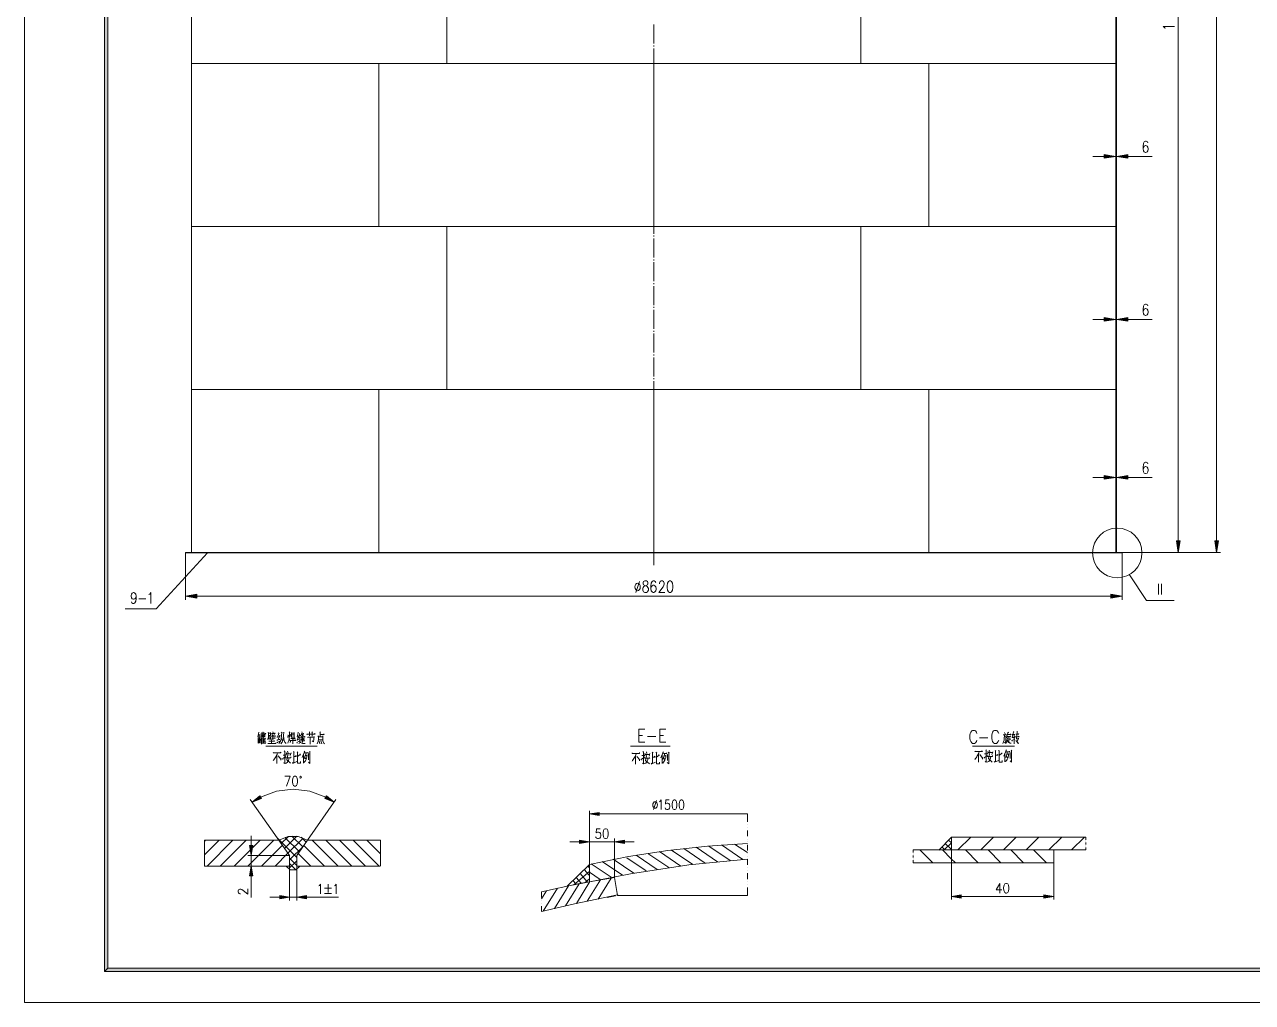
# Model space of a CAD drawing. Header units: millimetres. Extents: x 0 to 829, y 0 to 586.
# Drawn here: x 0 to 371.3, y 0 to 295.7 of the extents above; entities that cross this region are included whole.
import ezdxf

# ---------------------------------------------------------------- set-up
doc = ezdxf.new("R2010")
doc.units = ezdxf.units.MM

msp = doc.modelspace()

# ---------------------------------------------------------------- hatches: boundary and pattern name
h = msp.add_hatch(color=0)
h.dxf.hatch_style = 2
h.paths.add_polyline_path([(24.154694, 576.266028), (25.142472, 575.281778), (25.142472, 10.3505), (24.154694, 9.36625)])
h = msp.add_hatch(color=0)
h.dxf.hatch_style = 2
h.paths.add_polyline_path([(326.531111, 256.458861), (329.984806, 255.883833), (326.531111, 255.308806)])
h = msp.add_hatch(color=0)
h.dxf.hatch_style = 2
h.paths.add_polyline_path([(333.632528, 256.458861), (330.182361, 255.883833), (333.632528, 255.308806)])
h = msp.add_hatch(color=0)
h.dxf.hatch_style = 2
h.paths.add_polyline_path([(326.531111, 207.165222), (329.984806, 206.590194), (326.531111, 206.015167)])
h = msp.add_hatch(color=0)
h.dxf.hatch_style = 2
h.paths.add_polyline_path([(333.632528, 207.165222), (330.182361, 206.590194), (333.632528, 206.015167)])
h = msp.add_hatch(color=0)
h.dxf.hatch_style = 2
h.paths.add_polyline_path([(326.531111, 159.367361), (329.984806, 158.792333), (326.531111, 158.217306)])
h = msp.add_hatch(color=0)
h.dxf.hatch_style = 2
h.paths.add_polyline_path([(333.632528, 159.367361), (330.182361, 158.792333), (333.632528, 158.217306)])
h = msp.add_hatch(color=0)
h.dxf.hatch_style = 2
h.paths.add_polyline_path([(348.315139, 139.576528), (348.890167, 136.122833), (349.465194, 139.576528)])
h = msp.add_hatch(color=0)
h.dxf.hatch_style = 2
h.paths.add_polyline_path([(359.921528, 139.576528), (360.496556, 136.122833), (361.071583, 139.576528)])
h = msp.add_hatch(color=0)
h.dxf.hatch_style = 2
h.paths.add_polyline_path([(52.119389, 123.444), (48.669222, 122.865444), (52.119389, 122.290417)])
h = msp.add_hatch(color=0)
h.dxf.hatch_style = 2
h.paths.add_polyline_path([(328.503139, 123.444), (331.956833, 122.865444), (328.503139, 122.290417)])
h = msp.add_hatch(color=0)
h.dxf.hatch_style = 2
h.paths.add_polyline_path([(71.631528, 61.672611), (68.844583, 60.568417), (71.12, 62.51575)])
h = msp.add_hatch(color=0)
h.dxf.hatch_style = 2
h.paths.add_polyline_path([(91.330639, 62.51575), (93.609583, 60.568417), (90.819111, 61.672611)])
h = msp.add_hatch(color=0)
h.dxf.hatch_style = 2
h.paths.add_polyline_path([(173.760694, 57.488667), (170.800889, 56.994778), (173.760694, 56.500889)])
h = msp.add_hatch(color=0)
h.dxf.hatch_style = 2
h.paths.add_polyline_path([(167.844611, 49.074917), (170.800889, 48.581028), (167.844611, 48.090667)])
h = msp.add_hatch(color=0)
h.dxf.hatch_style = 2
h.paths.add_polyline_path([(181.391278, 49.074917), (178.435, 48.581028), (181.391278, 48.090667)])
h = msp.add_hatch(color=0)
h.dxf.hatch_style = 2
h.paths.add_polyline_path([(68.033194, 47.420389), (68.527083, 44.460583), (69.017444, 47.420389)])
h = msp.add_hatch(color=0)
h.dxf.hatch_style = 2
h.paths.add_polyline_path([(68.033194, 38.294028), (68.527083, 41.250306), (69.017444, 38.294028)])
h = msp.add_hatch(color=0)
h.dxf.hatch_style = 2
h.paths.add_polyline_path([(77.163083, 32.328556), (80.119361, 31.838194), (77.163083, 31.344306)])
h = msp.add_hatch(color=0)
h.dxf.hatch_style = 2
h.paths.add_polyline_path([(85.287556, 32.328556), (82.331278, 31.838194), (85.287556, 31.344306)])
h = msp.add_hatch(color=0)
h.dxf.hatch_style = 2
h.paths.add_polyline_path([(283.227639, 32.568444), (280.271361, 32.078083), (283.227639, 31.584194)])
h = msp.add_hatch(color=0)
h.dxf.hatch_style = 2
h.paths.add_polyline_path([(308.274861, 32.568444), (311.231139, 32.078083), (308.274861, 31.584194)])
h = msp.add_hatch(color=0)
h.dxf.hatch_style = 2
h.paths.add_polyline_path([(24.154694, 9.36625), (25.142472, 10.3505), (818.80075, 10.3505), (819.788528, 9.36625)])

# ---------------------------------------------------------------- linework, layer by layer
at = {"color": 0, "lineweight": 0}
for points in [[(0, 0), (0, 585.632278), (829.154778, 585.632278), (829.154778, 0)], [(24.154694, 576.266028), (25.142472, 575.281778), (25.142472, 10.3505), (24.154694, 9.36625)], [(326.531111, 256.458861), (329.984806, 255.883833), (326.531111, 255.308806)], [(333.632528, 256.458861), (330.182361, 255.883833), (333.632528, 255.308806)], [(326.531111, 207.165222), (329.984806, 206.590194), (326.531111, 206.015167)], [(333.632528, 207.165222), (330.182361, 206.590194), (333.632528, 206.015167)], [(326.531111, 159.367361), (329.984806, 158.792333), (326.531111, 158.217306)], [(333.632528, 159.367361), (330.182361, 158.792333), (333.632528, 158.217306)], [(348.315139, 139.576528), (348.890167, 136.122833), (349.465194, 139.576528)], [(359.921528, 139.576528), (360.496556, 136.122833), (361.071583, 139.576528)], [(187.540194, 127.469194), (187.169778, 127.303389), (187.046306, 126.975306), (187.046306, 126.647222), (187.169778, 126.319139), (187.416722, 126.153333), (187.910611, 125.987528), (188.2775, 125.82525), (188.524444, 125.497167), (188.647917, 125.169083), (188.647917, 124.675194), (188.524444, 124.347111), (188.400972, 124.181306), (188.034083, 124.019028), (187.540194, 124.019028), (187.169778, 124.181306), (187.046306, 124.347111), (186.922833, 124.675194), (186.922833, 125.169083), (187.046306, 125.497167), (187.29325, 125.82525), (187.663667, 125.987528), (188.154028, 126.153333), (188.400972, 126.319139), (188.524444, 126.647222), (188.524444, 126.975306), (188.400972, 127.303389), (188.034083, 127.469194)], [(195.057889, 127.469194), (194.687472, 127.303389), (194.440528, 126.8095), (194.317056, 125.987528), (194.317056, 125.497167), (194.440528, 124.675194), (194.687472, 124.181306), (195.057889, 124.019028), (195.304833, 124.019028), (195.671722, 124.181306), (195.918667, 124.675194), (196.042139, 125.497167), (196.042139, 125.987528), (195.918667, 126.8095), (195.671722, 127.303389), (195.304833, 127.469194)], [(52.119389, 123.444), (48.669222, 122.865444), (52.119389, 122.290417)], [(328.503139, 123.444), (331.956833, 122.865444), (328.503139, 122.290417)], [(81.675111, 68.417722), (81.339972, 68.276611), (81.114194, 67.853278), (81.001306, 67.147722), (81.001306, 66.727917), (81.114194, 66.022361), (81.339972, 65.599028), (81.675111, 65.457917), (81.900889, 65.457917), (82.239556, 65.599028), (82.465333, 66.022361), (82.578222, 66.727917), (82.578222, 67.147722), (82.465333, 67.853278), (82.239556, 68.276611), (81.900889, 68.417722)], [(83.703583, 68.1355), (83.640083, 68.333056), (83.477806, 68.417722), (83.319056, 68.333056), (83.255556, 68.1355), (83.319056, 67.934417), (83.477806, 67.853278), (83.640083, 67.934417)], [(71.631528, 61.672611), (68.844583, 60.568417), (71.12, 62.51575)], [(91.330639, 62.51575), (93.609583, 60.568417), (90.819111, 61.672611)], [(196.433722, 61.263389), (196.116222, 61.122278), (195.904556, 60.698944), (195.798722, 59.993389), (195.798722, 59.573583), (195.904556, 58.868028), (196.116222, 58.444694), (196.433722, 58.303583), (196.645389, 58.303583), (196.962889, 58.444694), (197.174556, 58.868028), (197.280389, 59.573583), (197.280389, 59.993389), (197.174556, 60.698944), (196.962889, 61.122278), (196.645389, 61.263389)], [(198.546861, 61.263389), (198.229361, 61.122278), (198.017694, 60.698944), (197.911861, 59.993389), (197.911861, 59.573583), (198.017694, 58.868028), (198.229361, 58.444694), (198.546861, 58.303583), (198.758528, 58.303583), (199.076028, 58.444694), (199.284167, 58.868028), (199.39, 59.573583), (199.39, 59.993389), (199.284167, 60.698944), (199.076028, 61.122278), (198.758528, 61.263389)], [(173.760694, 57.488667), (170.800889, 56.994778), (173.760694, 56.500889)], [(175.633944, 52.525083), (175.295278, 52.383972), (175.0695, 51.964167), (174.956611, 51.258611), (174.956611, 50.835278), (175.0695, 50.13325), (175.295278, 49.709917), (175.633944, 49.568806), (175.856194, 49.568806), (176.194861, 49.709917), (176.420639, 50.13325), (176.533528, 50.835278), (176.533528, 51.258611), (176.420639, 51.964167), (176.194861, 52.383972), (175.856194, 52.525083)], [(167.844611, 49.074917), (170.800889, 48.581028), (167.844611, 48.090667)], [(181.391278, 49.074917), (178.435, 48.581028), (181.391278, 48.090667)], [(68.033194, 47.420389), (68.527083, 44.460583), (69.017444, 47.420389)], [(68.033194, 38.294028), (68.527083, 41.250306), (69.017444, 38.294028)], [(296.763722, 36.022139), (296.428583, 35.881028), (296.202806, 35.457694), (296.089917, 34.752139), (296.089917, 34.332333), (296.202806, 33.626778), (296.428583, 33.203444), (296.763722, 33.062333), (296.9895, 33.062333), (297.328167, 33.203444), (297.553944, 33.626778), (297.666833, 34.332333), (297.666833, 34.752139), (297.553944, 35.457694), (297.328167, 35.881028), (296.9895, 36.022139)], [(77.163083, 32.328556), (80.119361, 31.838194), (77.163083, 31.344306)], [(85.287556, 32.328556), (82.331278, 31.838194), (85.287556, 31.344306)], [(283.227639, 32.568444), (280.271361, 32.078083), (283.227639, 31.584194)], [(308.274861, 32.568444), (311.231139, 32.078083), (308.274861, 31.584194)], [(24.154694, 9.36625), (25.142472, 10.3505), (818.80075, 10.3505), (819.788528, 9.36625)]]:
    msp.add_lwpolyline(points, close=True, dxfattribs=at)
for points in [[(360.496556, 139.576528), (360.496556, 542.155944)], [(50.443694, 514.057194), (50.443694, 136.122833)], [(329.984806, 515.044972), (329.984806, 136.122833)], [(330.182361, 514.057194), (330.182361, 136.122833)], [(348.890167, 477.74225), (348.890167, 139.576528)], [(127.744361, 333.307972), (127.744361, 284.010806)], [(252.881694, 333.307972), (252.881694, 284.010806)], [(190.313028, 295.737139), (190.313028, 289.986861)], [(344.946111, 294.548278), (344.783833, 294.795222), (344.289944, 295.165639), (347.740111, 295.165639)], [(190.313028, 289.411833), (190.313028, 289.122556)], [(190.313028, 288.547528), (190.313028, 282.79725)], [(50.443694, 284.010806), (330.182361, 284.010806)], [(107.170361, 234.717167), (107.170361, 284.010806)], [(190.313028, 234.717167), (190.313028, 284.010806)], [(190.313028, 282.222222), (190.313028, 281.932944)], [(273.455694, 234.717167), (273.455694, 284.010806)], [(190.313028, 281.357917), (190.313028, 275.607639)], [(190.313028, 275.032611), (190.313028, 274.743333)], [(190.313028, 274.168306), (190.313028, 268.418028)], [(190.313028, 267.843), (190.313028, 267.55725)], [(190.313028, 266.982222), (190.313028, 261.228417)], [(190.313028, 260.653389), (190.313028, 260.367639)], [(339.710889, 259.993694), (339.587417, 260.321778), (339.217, 260.487583), (338.970056, 260.487583), (338.603167, 260.321778), (338.356222, 259.827889), (338.23275, 259.005917), (338.23275, 258.187472), (338.356222, 257.527778), (338.603167, 257.199694), (338.970056, 257.033889), (339.093528, 257.033889), (339.463944, 257.199694), (339.710889, 257.527778), (339.834361, 258.021667), (339.834361, 258.187472), (339.710889, 258.677833), (339.463944, 259.005917), (339.093528, 259.171722), (338.970056, 259.171722), (338.603167, 259.005917), (338.356222, 258.677833), (338.23275, 258.187472)], [(190.313028, 259.792611), (190.313028, 254.042333)], [(329.984806, 255.883833), (329.984806, 257.033889)], [(330.182361, 255.883833), (330.182361, 257.033889)], [(190.313028, 253.463778), (190.313028, 253.178028)], [(190.313028, 252.603), (190.313028, 246.852722)], [(326.531111, 255.883833), (323.080944, 255.883833)], [(329.984806, 255.883833), (330.182361, 255.883833)], [(333.632528, 255.883833), (340.984417, 255.883833)], [(190.313028, 246.277694), (190.313028, 245.988417)], [(190.313028, 245.413389), (190.313028, 239.663111)], [(190.313028, 239.088083), (190.313028, 238.798806)], [(190.313028, 238.223778), (190.313028, 232.4735)], [(50.443694, 234.717167), (330.182361, 234.717167)], [(127.744361, 234.717167), (127.744361, 185.42)], [(252.881694, 234.717167), (252.881694, 185.42)], [(190.313028, 231.898472), (190.313028, 231.612722)], [(190.313028, 231.034167), (190.313028, 225.283889)], [(190.313028, 224.708861), (190.313028, 224.423111)], [(190.313028, 223.848083), (190.313028, 218.094278)], [(190.313028, 217.51925), (190.313028, 217.2335)], [(190.313028, 216.658472), (190.313028, 210.908194)], [(190.313028, 210.333167), (190.313028, 210.043889)], [(190.313028, 209.468861), (190.313028, 203.718583)], [(339.710889, 210.696528), (339.587417, 211.024611), (339.217, 211.190417), (338.970056, 211.190417), (338.603167, 211.024611), (338.356222, 210.53425), (338.23275, 209.712278), (338.23275, 208.890306), (338.356222, 208.234139), (338.603167, 207.902528), (338.970056, 207.74025), (339.093528, 207.74025), (339.463944, 207.902528), (339.710889, 208.234139), (339.834361, 208.7245), (339.834361, 208.890306), (339.710889, 209.384194), (339.463944, 209.712278), (339.093528, 209.874556), (338.970056, 209.874556), (338.603167, 209.712278), (338.356222, 209.384194), (338.23275, 208.890306)], [(326.531111, 206.590194), (323.080944, 206.590194)], [(329.984806, 206.590194), (329.984806, 207.74025)], [(329.984806, 206.590194), (330.182361, 206.590194)], [(330.182361, 206.590194), (330.182361, 207.74025)], [(333.632528, 206.590194), (340.984417, 206.590194)], [(190.313028, 203.143556), (190.313028, 202.854278)], [(190.313028, 202.27925), (190.313028, 196.528972)], [(190.313028, 195.953944), (190.313028, 195.664667)], [(190.313028, 195.089639), (190.313028, 189.339361)], [(190.313028, 188.764333), (190.313028, 188.478583)], [(190.313028, 187.903556), (190.313028, 182.14975)], [(50.443694, 185.42), (330.182361, 185.42)], [(107.170361, 136.122833), (107.170361, 185.42)], [(190.313028, 136.122833), (190.313028, 185.42)], [(273.455694, 136.122833), (273.455694, 185.42)], [(190.313028, 181.574722), (190.313028, 181.288972)], [(190.313028, 180.713944), (190.313028, 174.963667)], [(190.313028, 174.388639), (190.313028, 174.099361)], [(190.313028, 173.524333), (190.313028, 167.774056)], [(190.313028, 167.199028), (190.313028, 166.90975)], [(190.313028, 166.334722), (190.313028, 160.584444)], [(339.710889, 162.898667), (339.587417, 163.22675), (339.217, 163.392556), (338.970056, 163.392556), (338.603167, 163.22675), (338.356222, 162.732861), (338.23275, 161.914417), (338.23275, 161.092444), (338.356222, 160.43275), (338.603167, 160.104667), (338.970056, 159.942389), (339.093528, 159.942389), (339.463944, 160.104667), (339.710889, 160.43275), (339.834361, 160.926639), (339.834361, 161.092444), (339.710889, 161.582806), (339.463944, 161.914417), (339.093528, 162.076694), (338.970056, 162.076694), (338.603167, 161.914417), (338.356222, 161.582806), (338.23275, 161.092444)], [(190.313028, 160.009417), (190.313028, 159.720139)], [(329.984806, 158.792333), (329.984806, 159.942389)], [(330.182361, 158.792333), (330.182361, 159.942389)], [(190.313028, 159.145111), (190.313028, 153.394833)], [(326.531111, 158.792333), (323.080944, 158.792333)], [(329.984806, 158.792333), (330.182361, 158.792333)], [(333.632528, 158.792333), (340.984417, 158.792333)], [(190.313028, 152.819806), (190.313028, 152.534056)], [(190.313028, 151.959028), (190.313028, 146.205222)], [(190.313028, 145.630194), (190.313028, 145.344444)], [(190.313028, 144.769417), (190.313028, 139.015611)], [(190.313028, 138.440583), (190.313028, 138.154833)], [(190.313028, 137.579806), (190.313028, 132.242278)], [(55.3085, 136.020528), (39.772167, 119.051917)], [(48.669222, 136.122833), (331.956833, 136.122833)], [(48.669222, 136.122833), (48.669222, 135.925278)], [(48.669222, 135.925278), (48.669222, 121.715389)], [(48.669222, 135.925278), (331.956833, 135.925278)], [(331.956833, 136.122833), (350.040222, 136.122833)], [(331.956833, 136.122833), (331.956833, 135.925278)], [(331.956833, 135.925278), (331.956833, 121.715389)], [(340.952667, 136.122833), (361.650139, 136.122833)], [(185.938583, 127.303389), (184.827333, 124.019028)], [(190.866889, 126.975306), (190.743417, 127.303389), (190.373, 127.469194), (190.126056, 127.469194), (189.759167, 127.303389), (189.512222, 126.8095), (189.38875, 125.987528), (189.38875, 125.169083), (189.512222, 124.509389), (189.759167, 124.181306), (190.126056, 124.019028), (190.249528, 124.019028), (190.619944, 124.181306), (190.866889, 124.509389), (190.990361, 125.003278), (190.990361, 125.169083), (190.866889, 125.659444), (190.619944, 125.987528), (190.249528, 126.153333), (190.126056, 126.153333), (189.759167, 125.987528), (189.512222, 125.659444), (189.38875, 125.169083)], [(191.974611, 126.647222), (191.974611, 126.8095), (192.098083, 127.141111), (192.221556, 127.303389), (192.4685, 127.469194), (192.962389, 127.469194), (193.209333, 127.303389), (193.332806, 127.141111), (193.456278, 126.8095), (193.456278, 126.481417), (193.332806, 126.153333), (193.085861, 125.659444), (191.854667, 124.019028), (193.57975, 124.019028)], [(339.308722, 121.6025), (334.189917, 129.345972)], [(342.924694, 123.405194), (342.924694, 126.573139)], [(343.831333, 123.405194), (343.831333, 126.573139)], [(33.729083, 122.876028), (33.612667, 122.403306), (33.376306, 122.092861), (33.023528, 121.934111), (32.907111, 121.934111), (32.554333, 122.092861), (32.3215, 122.403306), (32.201556, 122.876028), (32.201556, 123.03125), (32.3215, 123.500444), (32.554333, 123.814417), (32.907111, 123.969639), (33.023528, 123.969639), (33.376306, 123.814417), (33.612667, 123.500444), (33.729083, 122.876028), (33.729083, 122.092861), (33.612667, 121.309694), (33.376306, 120.8405), (33.023528, 120.685278), (32.790694, 120.685278), (32.437917, 120.8405), (32.3215, 121.154472)], [(37.602583, 123.345222), (37.835417, 123.500444), (38.188194, 123.969639), (38.188194, 120.685278)], [(52.119389, 122.865444), (328.503139, 122.865444)], [(39.772167, 119.051917), (30.423556, 119.051917)], [(34.551056, 122.092861), (36.664194, 122.092861)], [(339.308722, 121.6025), (347.609583, 121.6025)], [(70.798972, 81.773889), (70.855417, 81.615139), (70.530861, 80.391)], [(71.804389, 81.731556), (71.892583, 81.615139), (71.892583, 80.944861)], [(72.277111, 81.773889), (72.393528, 81.615139), (72.393528, 80.983667)], [(73.695278, 81.731556), (73.815222, 81.417583), (73.815222, 80.747306), (73.75525, 80.510944), (73.727028, 80.193444), (73.667056, 79.957083), (73.458917, 79.5655)], [(75.057, 81.890306), (75.176944, 81.495194)], [(77.572306, 81.69275), (77.865111, 81.534), (77.776917, 81.615139), (77.572306, 79.681917), (77.452361, 79.170389), (77.244222, 78.736472), (76.891444, 78.341361)], [(78.341361, 81.731556), (78.457778, 81.576333), (78.429556, 81.69275), (78.249639, 79.759528), (78.105, 79.131583), (77.865111, 78.697667), (77.452361, 78.221417)], [(80.027639, 81.812694), (80.204028, 81.615139), (80.115833, 81.69275), (80.055861, 79.759528), (79.967667, 79.248), (79.759528, 78.775278), (79.583139, 78.380167)], [(82.715806, 81.69275), (82.775778, 81.534), (82.423, 80.313389), (82.863972, 80.352194)], [(83.812944, 81.890306), (83.929361, 81.653944), (83.428417, 80.627361)], [(86.031917, 81.8515), (86.268278, 81.69275), (86.176556, 81.69275), (86.176556, 80.627361)], [(86.829194, 81.812694), (87.065556, 81.615139), (86.977361, 81.653944), (86.977361, 80.54975)], [(89.284528, 81.8515), (89.400944, 81.731556), (89.400944, 80.391)], [(185.730444, 78.687083), (185.730444, 82.631139), (187.561361, 82.631139)], [(192.066333, 78.687083), (192.066333, 82.631139), (193.89725, 82.631139)], [(287.9725, 81.354083), (287.831389, 81.728028), (287.549167, 82.1055), (287.266944, 82.292472), (286.7025, 82.292472), (286.423806, 82.1055), (286.141583, 81.728028), (286.000472, 81.354083), (285.859361, 80.789639), (285.859361, 79.85125), (286.000472, 79.286806), (286.141583, 78.912861), (286.423806, 78.538917), (286.7025, 78.348417), (287.266944, 78.348417), (287.549167, 78.538917), (287.831389, 78.912861), (287.9725, 79.286806)], [(294.590611, 81.354083), (294.4495, 81.728028), (294.167278, 82.1055), (293.888583, 82.292472), (293.324139, 82.292472), (293.041917, 82.1055), (292.759694, 81.728028), (292.618583, 81.354083), (292.477472, 80.789639), (292.477472, 79.85125), (292.618583, 79.286806), (292.759694, 78.912861), (293.041917, 78.538917), (293.324139, 78.348417), (293.888583, 78.348417), (294.167278, 78.538917), (294.4495, 78.912861), (294.590611, 79.286806)], [(297.328167, 81.780944), (297.508083, 81.583389), (297.476333, 81.703333), (297.031833, 80.518)], [(299.046194, 81.897361), (299.194361, 81.703333), (299.102639, 81.81975), (298.661667, 80.122889), (299.518917, 80.122889), (299.222583, 80.122889), (299.222583, 80.793167), (299.222583, 78.232)], [(300.051611, 81.897361), (300.316194, 81.780944), (300.168028, 81.780944), (299.931667, 79.650167), (299.963417, 79.731306), (300.552556, 79.731306), (300.612528, 79.967667), (300.168028, 78.863472), (299.755278, 79.177444), (300.492583, 78.429556), (300.552556, 78.507167), (300.464361, 78.232)], [(70.530861, 80.193444), (71.359889, 80.193444)], [(70.530861, 79.840667), (70.650806, 79.720722), (70.650806, 78.380167)], [(70.650806, 78.461306), (71.211722, 78.655333)], [(70.739, 80.944861), (71.299917, 80.944861)], [(70.975361, 80.906056), (70.975361, 78.577722)], [(71.1835, 79.879472), (71.271694, 79.759528), (71.271694, 78.380167)], [(71.864361, 80.154639), (71.388111, 79.325611)], [(71.419861, 81.258833), (72.926222, 81.258833), (72.838028, 81.417583), (72.721611, 81.258833)], [(71.536278, 80.944861), (71.536278, 80.193444)], [(71.536278, 80.824917), (71.952556, 80.824917)], [(71.536278, 80.352194), (71.980778, 80.352194)], [(71.656222, 79.643111), (71.656222, 78.105)], [(71.832611, 79.286806), (72.809806, 79.286806), (72.689861, 79.484361), (72.601667, 79.286806)], [(71.832611, 78.852889), (72.809806, 78.852889), (72.721611, 79.011639), (72.633417, 78.891694)], [(71.832611, 78.380167), (72.957972, 78.380167), (72.869778, 78.538917), (72.778056, 78.418972)], [(71.864361, 79.759528), (72.869778, 79.759528), (72.778056, 79.879472), (72.689861, 79.759528)], [(71.980778, 80.944861), (71.980778, 80.235778)], [(72.188917, 80.193444), (72.393528, 79.840667)], [(72.217139, 80.944861), (72.277111, 80.863722), (72.277111, 80.193444)], [(72.305333, 80.391), (72.689861, 80.391)], [(72.305333, 79.759528), (72.305333, 78.461306)], [(72.337083, 80.824917), (72.689861, 80.824917)], [(72.689861, 81.022472), (72.689861, 80.235778)], [(73.578861, 78.26375), (75.974222, 78.26375), (75.854278, 78.461306), (75.737861, 78.26375)], [(73.815222, 81.456389), (74.407889, 81.456389)], [(73.815222, 80.747306), (74.376139, 80.747306)], [(73.843444, 80.391), (73.843444, 79.523167)], [(73.843444, 78.972833), (75.617917, 78.972833), (75.529722, 79.248), (75.413306, 79.050444)], [(73.875194, 79.681917), (74.376139, 79.681917)], [(73.903417, 80.313389), (74.347917, 80.313389)], [(74.376139, 80.472139), (74.376139, 79.523167)], [(74.407889, 81.653944), (74.407889, 80.7085)], [(74.552528, 80.510944), (75.886028, 80.510944), (75.766083, 80.7085), (75.649667, 80.510944)], [(74.64425, 79.918278), (75.797833, 79.918278), (75.706111, 80.115833), (75.561472, 79.957083)], [(74.672472, 81.297639), (75.826056, 81.297639), (75.706111, 81.495194), (75.589694, 81.339972)], [(74.672472, 79.5655), (74.672472, 78.26375)], [(74.880611, 81.181222), (74.997028, 80.669694)], [(75.116972, 80.472139), (75.116972, 79.445556)], [(75.589694, 81.220028), (75.321583, 80.627361)], [(76.743278, 81.534), (76.979639, 81.339972), (76.919667, 81.378778), (76.475167, 80.274583), (76.330528, 80.235778), (77.039611, 80.313389), (77.216, 80.669694), (77.156028, 80.786111), (77.304194, 80.510944), (77.244222, 80.627361), (76.566889, 79.367944), (76.330528, 79.367944), (77.244222, 79.484361), (77.099583, 79.5655), (77.039611, 79.484361)], [(76.566889, 78.697667), (76.418722, 78.500111), (76.330528, 78.616528), (77.156028, 78.972833)], [(77.720472, 79.840667), (78.045028, 79.248), (78.045028, 79.286806), (77.985056, 79.011639)], [(78.397806, 80.154639), (78.429556, 79.681917), (78.545972, 79.170389), (78.694139, 78.697667), (78.990472, 78.380167), (79.110417, 78.380167), (78.874056, 78.26375)], [(79.643111, 80.824917), (79.8195, 80.7085), (79.731306, 80.786111), (79.611361, 80.077028)], [(80.115833, 79.5655), (80.412167, 78.852889), (80.412167, 78.972833), (80.352194, 78.655333)], [(80.352194, 81.061278), (80.528583, 80.906056), (80.468611, 80.944861), (80.172278, 80.313389)], [(80.412167, 79.248), (82.006722, 79.248), (81.890306, 79.40675), (81.770361, 79.286806), (81.12125, 79.286806), (81.12125, 79.879472), (81.12125, 78.221417)], [(80.528583, 79.840667), (81.830333, 79.840667), (81.710389, 79.999417), (81.593972, 79.879472)], [(80.616778, 81.653944), (80.67675, 81.456389), (80.67675, 80.154639), (80.67675, 80.274583), (81.56575, 80.274583), (81.56575, 80.154639), (81.56575, 81.653944), (81.56575, 81.417583), (80.704972, 81.417583), (80.704972, 80.906056), (81.534, 80.906056)], [(82.423, 78.461306), (82.303056, 78.616528), (83.012139, 79.011639)], [(83.043889, 80.824917), (82.423, 79.286806), (82.955694, 79.484361)], [(83.28025, 80.352194), (83.28025, 78.775278), (83.220278, 78.577722), (83.132083, 78.418972), (82.923944, 78.302556)], [(82.983917, 79.999417), (83.28025, 79.999417)], [(83.100333, 81.378778), (83.2485, 80.54975)], [(83.28025, 78.852889), (83.456639, 78.655333), (83.604806, 78.500111), (83.841167, 78.418972), (84.049306, 78.341361), (84.402083, 78.302556), (84.818361, 78.302556)], [(84.402083, 81.456389), (84.285667, 81.103611), (84.1375, 80.824917), (83.961111, 80.54975), (83.781194, 80.352194), (83.516611, 80.154639)], [(83.516611, 79.08925), (84.698417, 79.08925), (84.55025, 79.286806), (84.462056, 79.08925)], [(83.576583, 79.484361), (84.55025, 79.484361), (84.433833, 79.681917), (84.345639, 79.523167)], [(83.604806, 79.918278), (84.582, 79.918278), (84.462056, 80.077028), (84.373861, 79.957083)], [(83.72475, 81.258833), (84.345639, 81.258833)], [(83.72475, 81.258833), (83.869389, 81.022472), (84.077528, 80.747306), (84.313889, 80.510944), (84.55025, 80.391), (84.818361, 80.235778)], [(84.017556, 80.352194), (84.017556, 78.577722)], [(85.615639, 81.142417), (85.499222, 80.983667), (85.379278, 81.103611), (87.862833, 81.103611), (87.686444, 81.339972), (87.59825, 81.142417)], [(85.823778, 80.235778), (85.703833, 80.077028), (85.615639, 80.235778), (87.450083, 80.235778)], [(86.384694, 80.235778), (86.384694, 78.143806)], [(87.538278, 80.429806), (87.361889, 78.852889), (86.945611, 79.08925)], [(88.663639, 79.131583), (88.751833, 78.891694), (88.483722, 78.182611)], [(88.720083, 80.669694), (88.86825, 80.391), (88.86825, 79.170389)], [(88.86825, 80.352194), (90.17, 80.352194)], [(88.86825, 79.40675), (90.17, 79.40675)], [(89.076389, 79.011639), (89.252778, 78.221417), (89.31275, 78.380167), (89.224556, 78.380167)], [(89.400944, 81.061278), (90.586278, 81.061278), (90.498083, 81.258833), (90.378139, 81.061278)], [(89.580861, 79.08925), (89.873667, 78.221417), (89.933639, 78.341361), (89.845444, 78.341361)], [(90.20175, 80.588556), (90.20175, 79.248)], [(90.20175, 79.08925), (90.642722, 78.182611), (90.702694, 78.341361), (90.586278, 78.341361)], [(185.730444, 80.754361), (186.855806, 80.754361)], [(185.730444, 78.687083), (187.561361, 78.687083)], [(188.4045, 80.380417), (190.940972, 80.380417)], [(192.066333, 80.754361), (193.195222, 80.754361)], [(192.066333, 78.687083), (193.89725, 78.687083)], [(288.815639, 80.038222), (291.352111, 80.038222)], [(295.91, 80.951917), (296.975389, 80.951917), (296.294528, 80.951917), (296.262778, 79.770111), (296.234556, 79.336194), (296.086389, 78.821139), (295.821806, 78.348417)], [(296.294528, 80.281639), (296.827222, 80.281639), (296.827222, 80.556806), (296.827222, 80.518), (296.647306, 78.429556), (296.262778, 78.627111)], [(296.382722, 81.661), (296.530889, 81.188278), (296.559111, 81.269417), (296.502667, 81.029528)], [(297.063583, 80.122889), (297.299944, 80.045278), (297.21175, 80.045278), (297.151778, 79.491417), (297.091806, 79.138639), (297.003611, 78.782333), (296.679056, 78.270806)], [(297.18, 80.440389), (298.128972, 80.440389), (298.185417, 80.637944), (298.040778, 80.204028)], [(297.21175, 79.297389), (297.359917, 79.061028), (297.596278, 78.704722), (298.040778, 78.387222), (298.393556, 78.387222)], [(297.299944, 81.071861), (298.277139, 81.071861), (298.157194, 81.227083), (298.040778, 81.029528)], [(297.6245, 80.440389), (297.6245, 78.545972), (297.6245, 79.572556), (298.217167, 79.572556), (298.040778, 79.731306), (297.920833, 79.572556)], [(298.541722, 81.029528), (299.458944, 81.029528)], [(298.541722, 79.336194), (298.629917, 79.061028), (298.569944, 79.177444), (299.458944, 79.611361)], [(299.518917, 80.35925), (300.732472, 80.35925), (300.612528, 80.518), (300.552556, 80.35925)], [(299.755278, 81.149472), (300.6725, 81.149472), (300.612528, 81.269417), (300.464361, 81.110667)], [(72.943861, 77.512333), (88.519, 77.512333)], [(75.205167, 75.617917), (75.265139, 75.5015), (77.512333, 75.5015), (77.452361, 75.737861), (77.335944, 75.579111)], [(76.535139, 75.5015), (76.535139, 75.579111), (76.35875, 75.028778), (76.122389, 74.513722), (75.946, 74.238556), (75.766083, 73.963389), (75.589694, 73.645889), (75.381556, 73.370722), (75.205167, 73.134361)], [(76.298778, 74.831222), (76.298778, 72.266528)], [(76.655083, 74.594861), (77.540556, 73.529472)], [(78.133222, 73.490667), (78.105, 73.727028), (78.990472, 74.3585)], [(78.164972, 74.831222), (78.902278, 74.831222)], [(78.489528, 76.051833), (78.665917, 75.896611), (78.665917, 72.305333), (78.341361, 72.502889)], [(78.934028, 74.002194), (80.560333, 74.002194), (80.528583, 74.277361), (80.412167, 74.079806)], [(79.110417, 75.579111), (79.198611, 75.381556), (79.022222, 74.672472)], [(79.138639, 75.184), (80.412167, 75.184)], [(79.523167, 74.908833), (79.611361, 74.792417), (79.286806, 73.370722), (80.472139, 72.344139)], [(79.554917, 75.974222), (79.731306, 75.420361)], [(80.588556, 75.462694), (80.352194, 74.633667)], [(81.329389, 75.854278), (81.56575, 75.617917)], [(81.445806, 75.699056), (81.445806, 72.425278)], [(81.445806, 74.397306), (82.154889, 74.397306), (82.098444, 74.633667), (81.918528, 74.397306)], [(82.39125, 75.815472), (82.659361, 75.617917)], [(82.571167, 75.699056), (82.571167, 72.502889), (82.571167, 72.425278), (82.687583, 72.344139), (83.488389, 72.344139), (83.488389, 72.820389)], [(83.368444, 74.986444), (82.571167, 74.3585)], [(83.308472, 75.145194), (83.400194, 74.831222)], [(84.553778, 76.013028), (84.730167, 75.737861), (84.641972, 75.815472), (83.929361, 74.122139)], [(84.313889, 74.986444), (84.313889, 72.386472)], [(85.467472, 74.908833), (85.379278, 74.238556), (85.262861, 73.843444), (85.142917, 73.490667), (84.966528, 73.095556), (84.758389, 72.820389), (84.493806, 72.541694)], [(85.114694, 75.420361), (84.553778, 73.688222), (84.906556, 74.711278), (85.43925, 74.711278)], [(84.698417, 75.462694), (85.763806, 75.462694), (85.647389, 75.617917), (85.559194, 75.462694)], [(85.823778, 75.265139), (85.971944, 75.106389), (85.88375, 75.145194), (85.88375, 73.370722)], [(86.180083, 75.896611), (86.416444, 75.699056), (86.2965, 75.776667), (86.2965, 72.305333), (85.852, 72.700444)], [(183.278639, 77.512333), (195.248389, 77.512333)], [(183.7055, 75.445056), (183.765472, 75.328639), (186.012667, 75.328639), (185.952694, 75.565), (185.836278, 75.40625)], [(185.035472, 75.328639), (185.035472, 75.40625), (184.859083, 74.855917), (184.622722, 74.340861), (184.446333, 74.065694), (184.266417, 73.790528), (184.090028, 73.473028), (183.881889, 73.197861), (183.7055, 72.9615)], [(184.799111, 74.658361), (184.799111, 72.093667)], [(185.155417, 74.422), (186.040889, 73.356611)], [(186.661778, 74.658361), (187.402611, 74.658361)], [(186.989861, 75.878972), (187.16625, 75.720222), (187.16625, 72.132472), (186.841694, 72.330028)], [(187.61075, 75.40625), (187.698944, 75.208694), (187.522556, 74.499611)], [(187.638972, 75.011139), (188.9125, 75.011139)], [(188.0235, 74.735972), (188.111694, 74.616028), (187.787139, 73.197861), (188.968944, 72.171278)], [(188.05525, 75.801361), (188.231639, 75.2475)], [(189.088889, 75.286306), (188.852528, 74.460806)], [(189.829722, 75.681417), (190.066083, 75.445056)], [(189.946139, 75.526194), (189.946139, 72.252417)], [(189.946139, 74.224444), (190.655222, 74.224444), (190.598778, 74.460806), (190.418861, 74.224444)], [(190.891583, 75.642611), (191.159694, 75.445056)], [(191.0715, 75.526194), (191.0715, 72.330028), (191.0715, 72.252417), (191.187917, 72.171278), (191.988722, 72.171278), (191.988722, 72.647528)], [(191.868778, 74.813583), (191.0715, 74.182111)], [(191.808806, 74.972333), (191.897, 74.658361)], [(193.050583, 75.840167), (193.2305, 75.565), (193.142306, 75.642611), (192.429694, 73.94575)], [(192.814222, 74.813583), (192.814222, 72.213611)], [(193.967806, 74.735972), (193.879611, 74.065694), (193.763194, 73.670583), (193.64325, 73.317806), (193.466861, 72.922694), (193.258722, 72.647528), (192.994139, 72.368833)], [(193.615028, 75.2475), (193.050583, 73.511833), (193.406889, 74.538417), (193.939583, 74.538417)], [(193.19875, 75.286306), (194.264139, 75.286306), (194.147722, 75.445056), (194.056, 75.286306)], [(194.324111, 75.092278), (194.472278, 74.933528), (194.384083, 74.972333), (194.384083, 73.197861)], [(194.680417, 75.720222), (194.916778, 75.526194), (194.796833, 75.603806), (194.796833, 72.132472), (194.352333, 72.527583)], [(286.684861, 77.512333), (299.356639, 77.512333)], [(287.386889, 75.984806), (287.446861, 75.864861), (289.694056, 75.864861), (289.634083, 76.10475), (289.517667, 75.946)], [(288.716861, 75.864861), (288.716861, 75.946), (288.540472, 75.392139), (288.304111, 74.880611), (288.127722, 74.605444), (287.947806, 74.32675), (287.771417, 74.012778), (287.563278, 73.737611), (287.386889, 73.50125)], [(288.4805, 75.194583), (288.4805, 72.633417)], [(288.836806, 74.958222), (289.722278, 73.896361)], [(290.314944, 73.854028), (290.286722, 74.090389), (291.172194, 74.721861)], [(290.343167, 75.194583), (291.084, 75.194583)], [(290.67125, 76.418722), (290.847639, 76.259972), (290.847639, 72.672222), (290.523083, 72.869778)], [(292.209361, 74.369083), (292.149389, 73.896361), (292.001222, 73.540056), (291.793083, 73.18375), (291.556722, 72.908583), (291.260389, 72.749833), (290.995806, 72.672222)], [(291.112222, 74.369083), (292.742056, 74.369083), (292.710306, 74.64425), (292.593889, 74.446694)], [(291.292139, 75.946), (291.380333, 75.748444), (291.203944, 75.039361)], [(291.320361, 75.550889), (292.593889, 75.550889)], [(291.704889, 75.275722), (291.793083, 75.155778), (291.468528, 73.737611), (292.650333, 72.711028)], [(291.736639, 76.341111), (291.913028, 75.78725)], [(292.770278, 75.826056), (292.533917, 75.000556)], [(293.511111, 76.221167), (293.747472, 75.984806)], [(293.627528, 76.062417), (293.627528, 72.788639)], [(293.627528, 74.760667), (294.336611, 74.760667), (294.280167, 75.000556), (294.10025, 74.760667)], [(294.572972, 76.182361), (294.841083, 75.984806)], [(294.752889, 76.062417), (294.752889, 72.869778), (294.752889, 72.788639), (294.869306, 72.711028), (295.670111, 72.711028), (295.670111, 73.18375)], [(295.550167, 75.353333), (294.752889, 74.721861)], [(295.490194, 75.512083), (295.578389, 75.194583)], [(296.731972, 76.379917), (296.911889, 76.10475), (296.823694, 76.182361), (296.111083, 74.4855)], [(296.495611, 75.353333), (296.495611, 72.749833)], [(297.649194, 75.275722), (297.561, 74.605444), (297.444583, 74.210333), (297.324639, 73.854028), (297.14825, 73.462444), (296.940111, 73.18375), (296.675528, 72.908583)], [(297.296417, 75.78725), (296.731972, 74.051583), (297.088278, 75.078167), (297.620972, 75.078167)], [(296.880139, 75.826056), (297.945528, 75.826056), (297.829111, 75.984806), (297.740917, 75.826056)], [(296.880139, 74.524306), (297.356389, 73.973972)], [(298.0055, 75.6285), (298.153667, 75.473278), (298.065472, 75.512083), (298.065472, 73.737611)], [(298.361806, 76.259972), (298.598167, 76.062417), (298.478222, 76.143556), (298.478222, 72.672222), (298.033722, 73.067333)], [(77.600528, 73.727028), (77.512333, 73.254306)], [(80.027639, 74.002194), (79.967667, 73.529472), (79.8195, 73.173167), (79.611361, 72.820389), (79.375, 72.541694), (79.078667, 72.386472), (78.814083, 72.305333)], [(81.033056, 72.541694), (81.209444, 72.266528)], [(81.149472, 72.305333), (82.303056, 72.820389)], [(84.698417, 74.160944), (85.174667, 73.607083)], [(186.100861, 73.554167), (186.012667, 73.077917)], [(186.633556, 73.317806), (186.605333, 73.554167), (187.490806, 74.182111)], [(188.527972, 73.829333), (188.468, 73.356611), (188.319833, 73.000306), (188.111694, 72.647528), (187.875333, 72.368833), (187.579, 72.213611), (187.314417, 72.132472)], [(187.430833, 73.829333), (189.060667, 73.829333), (189.028917, 74.1045), (188.9125, 73.906944)], [(189.533389, 72.368833), (189.709778, 72.093667)], [(189.649806, 72.132472), (190.803389, 72.647528)], [(193.19875, 73.988083), (193.675, 73.434222)], [(289.78225, 74.090389), (289.694056, 73.617667)], [(293.214778, 72.908583), (293.391167, 72.633417)], [(293.331194, 72.672222), (294.484778, 73.18375)], [(78.747056, 68.417722), (80.323972, 68.417722), (79.198611, 65.457917)], [(91.076639, 62.095944), (86.292972, 63.870417), (81.227083, 64.473667), (76.161194, 63.870417), (71.377528, 62.095944)], [(76.3905, 49.791056), (68.276611, 61.376278)], [(85.562722, 49.078444), (94.174028, 61.376278)], [(191.152639, 61.122278), (190.200139, 58.303583)], [(191.995778, 60.698944), (192.207444, 60.840056), (192.524944, 61.263389), (192.524944, 58.303583)], [(194.955583, 61.263389), (193.89725, 61.263389), (193.791417, 59.993389), (193.89725, 60.1345), (194.21475, 60.275611), (194.53225, 60.275611), (194.84975, 60.1345), (195.061417, 59.852278), (195.16725, 59.432472), (195.16725, 59.15025), (195.061417, 58.726917), (194.84975, 58.444694), (194.53225, 58.303583), (194.21475, 58.303583), (193.89725, 58.444694), (193.791417, 58.585806), (193.685583, 58.868028)], [(170.800889, 41.761833), (170.800889, 57.979028)], [(173.760694, 56.994778), (218.577583, 56.994778)], [(218.577583, 56.994778), (218.577583, 54.581778)], [(174.0535, 52.525083), (172.928139, 52.525083), (172.81525, 51.258611), (172.928139, 51.399722), (173.266806, 51.540833), (173.605472, 51.540833), (173.940611, 51.399722), (174.166389, 51.1175), (174.279278, 50.694167), (174.279278, 50.411944), (174.166389, 49.992139), (173.940611, 49.709917), (173.605472, 49.568806), (173.266806, 49.568806), (172.928139, 49.709917), (172.81525, 49.851028), (172.702361, 50.13325)], [(218.577583, 53.717472), (218.595222, 53.717472)], [(218.577583, 52.856694), (218.595222, 52.856694)], [(218.577583, 51.992389), (218.577583, 50.267306)], [(76.887917, 49.078444), (54.412444, 49.078444)], [(54.412444, 48.722139), (54.765222, 49.078444)], [(54.412444, 49.078444), (54.412444, 41.250306)], [(54.412444, 44.601694), (58.889194, 49.078444)], [(55.1815, 41.250306), (63.009639, 49.078444)], [(59.192583, 41.250306), (67.020722, 49.078444)], [(63.425917, 41.250306), (71.254056, 49.078444)], [(67.549889, 41.250306), (75.378028, 49.078444)], [(68.527083, 47.420389), (68.527083, 50.376667)], [(80.119361, 44.460583), (76.3905, 49.791056)], [(82.331278, 43.850278), (76.3905, 49.791056)], [(85.562722, 49.078444), (82.7405, 50.172056), (79.710139, 50.172056), (76.887917, 49.078444)], [(77.625222, 48.027167), (79.784222, 50.186167)], [(78.641222, 46.573722), (82.313639, 50.242611)], [(83.096806, 45.557722), (78.729417, 49.925111)], [(79.66075, 45.11675), (84.271556, 49.727556)], [(84.116333, 47.011167), (80.821389, 50.302583)], [(82.331278, 44.460583), (85.562722, 49.078444)], [(85.135861, 48.464611), (83.650667, 49.949806)], [(85.562722, 49.078444), (107.639556, 49.078444)], [(94.823139, 41.250306), (86.995, 49.078444)], [(98.947111, 41.250306), (91.118972, 49.078444)], [(103.067556, 41.250306), (95.239417, 49.078444)], [(107.191528, 41.250306), (99.363389, 49.078444)], [(107.639556, 44.922722), (103.483833, 49.078444)], [(107.639556, 49.046694), (107.607806, 49.078444)], [(107.639556, 49.078444), (107.639556, 41.250306)], [(167.844611, 48.581028), (164.888333, 48.581028)], [(170.800889, 37.366222), (170.800889, 49.568806)], [(170.800889, 48.581028), (178.435, 48.581028)], [(178.435, 37.771917), (178.435, 49.568806)], [(181.391278, 48.581028), (184.351083, 48.581028)], [(218.577583, 49.406528), (218.595222, 49.406528)], [(218.577583, 48.542222), (218.595222, 48.542222)], [(280.289, 49.992139), (276.493111, 46.076306)], [(280.281944, 48.263528), (279.435278, 49.110194)], [(280.19375, 49.992139), (320.918417, 49.992139)], [(280.289, 49.992139), (280.271361, 46.108056)], [(282.271611, 46.108056), (286.159222, 49.992139)], [(289.140194, 46.108056), (293.027806, 49.992139)], [(296.012306, 46.108056), (299.899917, 49.992139)], [(302.880889, 46.108056), (306.7685, 49.992139)], [(309.753, 46.108056), (313.640611, 49.992139)], [(316.621583, 46.108056), (320.509194, 49.992139)], [(320.918417, 49.992139), (320.918417, 49.198389)], [(320.918417, 48.912639), (320.936056, 48.912639)], [(320.918417, 48.623361), (320.936056, 48.623361)], [(320.918417, 48.337611), (320.918417, 47.762583)], [(71.670333, 41.250306), (77.963889, 47.543861)], [(75.794306, 41.250306), (79.66075, 45.11675)], [(80.119361, 43.102389), (84.320944, 47.303972)], [(86.578722, 41.250306), (82.758139, 45.070889)], [(90.702694, 41.250306), (84.455, 47.494472)], [(194.489917, 45.945778), (182.590722, 44.16425), (170.800889, 41.765361)], [(194.860333, 40.767), (188.439778, 45.088528)], [(198.472778, 41.264417), (192.013417, 45.610639)], [(218.577583, 48.118889), (206.512583, 47.279278), (194.489917, 45.945778)], [(202.131083, 41.730083), (195.6435, 46.097472)], [(205.838778, 42.164), (199.330028, 46.541972)], [(209.592333, 42.562639), (203.076528, 46.947667)], [(213.398806, 42.929528), (206.890056, 47.311028)], [(217.254667, 43.261139), (210.763556, 47.632056)], [(218.577583, 45.300194), (214.711139, 47.903694)], [(218.577583, 47.681444), (218.577583, 45.956361)], [(218.577583, 45.092056), (218.595222, 45.092056)], [(268.686139, 46.108056), (268.686139, 45.314306)], [(268.686139, 46.108056), (320.918417, 46.108056)], [(268.686139, 45.025028), (268.703778, 45.025028)], [(268.686139, 44.739278), (268.703778, 44.739278)], [(274.644556, 42.220444), (270.760472, 46.108056)], [(278.316972, 46.108056), (277.406806, 47.018222)], [(280.25725, 43.476333), (277.629056, 46.108056)], [(278.147639, 46.108056), (280.281944, 48.238833)], [(280.271361, 46.213889), (278.419278, 48.065972)], [(280.211389, 46.108056), (280.271361, 46.168028)], [(280.271361, 46.108056), (280.271361, 31.090306)], [(288.38525, 42.220444), (284.501167, 46.108056)], [(295.257361, 42.220444), (291.36975, 46.108056)], [(302.125944, 42.220444), (298.241861, 46.108056)], [(308.998056, 42.220444), (305.110444, 46.108056)], [(311.231139, 42.220444), (311.231139, 46.093944)], [(320.918417, 47.473306), (320.936056, 47.473306)], [(320.918417, 47.187556), (320.936056, 47.187556)], [(320.918417, 46.898278), (320.918417, 46.108056)], [(80.119361, 41.250306), (54.412444, 41.250306)], [(80.119361, 44.460583), (67.539306, 44.460583)], [(75.794306, 41.250306), (67.539306, 41.250306)], [(68.527083, 44.460583), (68.527083, 41.250306)], [(79.156278, 41.250306), (80.35925, 40.089667), (82.027889, 40.089667), (83.230861, 41.250306)], [(79.861833, 40.371889), (82.331278, 42.841333)], [(79.91475, 41.250306), (80.119361, 41.454917)], [(80.119361, 44.460583), (80.119361, 41.250306)], [(82.331278, 41.377306), (80.119361, 43.585694)], [(82.034944, 40.093194), (80.119361, 42.008778)], [(80.119361, 41.250306), (80.119361, 30.850417)], [(82.331278, 44.460583), (82.331278, 41.250306)], [(82.458278, 41.250306), (82.331278, 41.377306)], [(82.331278, 41.250306), (82.331278, 30.850417)], [(82.331278, 41.250306), (107.438472, 41.250306)], [(164.108694, 35.182528), (170.804417, 41.765361)], [(218.577583, 43.366972), (200.843444, 41.571333), (183.218667, 38.918444), (165.738528, 35.422417)], [(170.762083, 40.802278), (170.345806, 41.285583)], [(170.800889, 41.765361), (170.800889, 36.498389)], [(177.429583, 37.860111), (171.326528, 41.962917)], [(180.833889, 38.495111), (174.653222, 42.654361)], [(184.277, 39.105417), (178.029306, 43.310528)], [(187.988222, 39.818028), (182.160333, 43.740917)], [(191.290222, 40.241361), (184.919056, 44.531139)], [(218.577583, 44.231278), (218.595222, 44.231278)], [(218.577583, 43.366972), (218.577583, 41.641889)], [(268.686139, 44.45), (268.686139, 43.874972)], [(268.686139, 43.589222), (268.703778, 43.589222)], [(268.686139, 43.299944), (268.703778, 43.299944)], [(268.686139, 43.014194), (268.686139, 42.220444)], [(268.686139, 42.220444), (311.231139, 42.220444)], [(281.516667, 42.220444), (280.25725, 43.476333)], [(311.231139, 42.220444), (311.231139, 31.090306)], [(68.527083, 38.294028), (68.527083, 31.785278)], [(178.435, 37.771917), (167.329556, 35.838694), (156.319361, 33.415111)], [(170.906722, 39.691028), (166.126583, 35.598806)], [(168.349083, 36.03625), (166.807444, 37.835417)], [(170.278778, 36.399611), (168.024528, 39.031333)], [(170.726806, 38.488056), (169.216917, 40.251944)], [(170.800889, 37.366222), (169.509722, 36.2585)], [(174.060556, 37.196889), (170.800889, 39.391167)], [(173.429083, 31.256111), (177.362556, 37.606111)], [(178.435, 37.771917), (179.359278, 32.328556)], [(218.577583, 40.777583), (218.595222, 40.777583)], [(218.577583, 39.916806), (218.595222, 39.916806)], [(218.577583, 39.0525), (218.577583, 37.327417)], [(65.285056, 32.882417), (65.143944, 32.882417), (64.86525, 32.995306), (64.724139, 33.108194), (64.583028, 33.333972), (64.583028, 33.785528), (64.724139, 34.011306), (64.86525, 34.124194), (65.143944, 34.237083), (65.426167, 34.237083), (65.708389, 34.124194), (66.131722, 33.898417), (67.539306, 32.769528), (67.539306, 34.349972)], [(88.949389, 35.217806), (89.175167, 35.358917), (89.513833, 35.78225), (89.513833, 32.822444)], [(90.752083, 34.51225), (92.780556, 34.51225)], [(91.768083, 35.78225), (91.768083, 33.245778)], [(93.683667, 35.217806), (93.909444, 35.358917), (94.244583, 35.78225), (94.244583, 32.822444)], [(156.319361, 31.312556), (157.850417, 33.782)], [(156.87675, 27.597806), (161.180639, 34.547528)], [(160.245778, 28.423306), (164.479111, 35.260139)], [(163.583056, 29.199417), (167.745833, 35.919833)], [(166.825083, 35.736389), (165.840833, 36.886444)], [(166.892111, 29.929667), (170.980806, 36.530139)], [(170.172944, 30.614056), (174.184028, 37.091056)], [(218.577583, 36.466639), (218.595222, 36.466639)], [(218.577583, 35.602333), (218.595222, 35.602333)], [(218.577583, 34.741556), (218.577583, 32.328556)], [(294.961028, 36.022139), (293.835667, 34.050111), (295.525472, 34.050111)], [(294.961028, 36.022139), (294.961028, 33.062333)], [(77.163083, 31.838194), (74.206806, 31.838194)], [(80.119361, 31.838194), (82.331278, 31.838194)], [(85.287556, 31.838194), (94.950139, 31.838194)], [(90.752083, 32.963556), (92.780556, 32.963556)], [(156.319361, 33.415111), (156.319361, 31.728833)], [(156.319361, 30.868056), (156.337, 30.868056)], [(156.319361, 30.00375), (156.337, 30.00375)], [(166.334722, 29.809722), (156.319361, 27.456694)], [(166.334722, 29.809722), (179.324, 32.533167)], [(178.671361, 32.208611), (176.156056, 31.764111)], [(179.429833, 32.430861), (179.324, 32.533167)], [(179.359278, 32.328556), (218.577583, 32.328556)], [(283.227639, 32.078083), (308.274861, 32.078083)], [(156.319361, 29.142972), (156.319361, 27.456694)]]:
    msp.add_lwpolyline(points, dxfattribs=at)
for centre, major_axis, ratio in [((330.443417, 135.9535), (0, 7.514167), 0.994366), ((185.382958, 125.659444), (0, 1.150056), 0.697853), ((190.676389, 59.712931), (0, 0.986014), 0.697674)]:
    msp.add_ellipse(centre, major_axis=major_axis, ratio=ratio, start_param=0, end_param=6.283185, dxfattribs=at)

doc.saveas('drawing.dxf')
